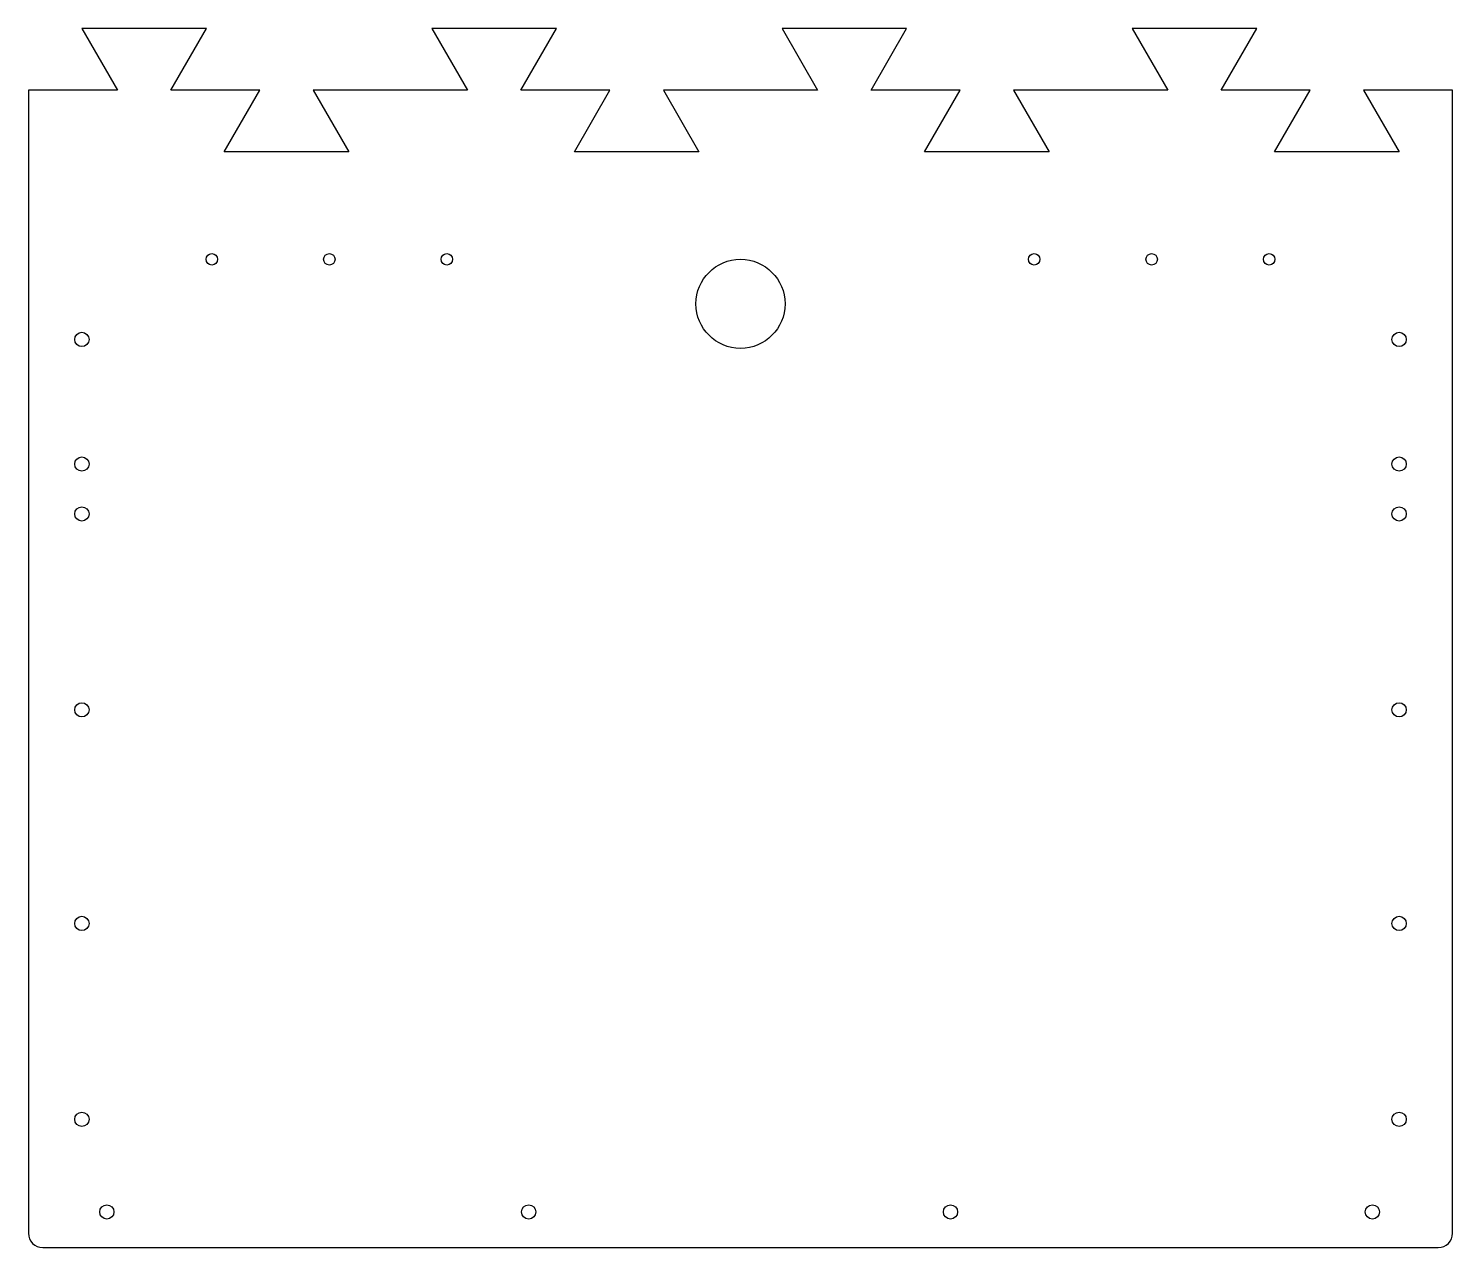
# Model space of a CAD drawing. Header units: millimetres. Extents: x -4 to 396, y 0 to 342.
import ezdxf

# ---------------------------------------------------------------- set-up
doc = ezdxf.new("R2010")
doc.units = ezdxf.units.MM

msp = doc.modelspace()

# ---------------------------------------------------------------- linework, layer by layer
msp.add_lwpolyline([(21, 325), (-4, 325), (-4, 4, 0.414214), (0, 0), (392, 0, 0.414214), (396, 4), (396, 325), (371, 325), (381, 307.68), (346, 307.68), (356, 325), (331, 325), (341, 342.32), (306, 342.32), (316, 325), (272.67, 325), (282.67, 307.68), (247.67, 307.68), (257.67, 325), (232.67, 325), (242.67, 342.32), (207.67, 342.32), (217.67, 325), (174.33, 325), (184.33, 307.68), (149.33, 307.68), (159.33, 325), (134.33, 325), (144.33, 342.32), (109.33, 342.32), (119.33, 325), (76, 325), (86, 307.68), (51, 307.68), (61, 325), (36, 325), (46, 342.32), (11, 342.32)], format="xyb", close=True)
for centre, radius in [((47.51, 277.5), 1.6), ((80.51, 277.5), 1.6), ((113.51, 277.5), 1.6), ((196, 265), 12.5), ((278.49, 277.5), 1.6), ((311.49, 277.5), 1.6), ((344.49, 277.5), 1.6), ((11, 255), 2), ((381, 255), 2), ((11, 220), 2), ((381, 220), 2), ((11, 206), 2), ((381, 206), 2), ((11, 151), 2), ((381, 151), 2), ((11, 91), 2), ((381, 91), 2), ((11, 36), 2), ((381, 36), 2), ((136.5, 10), 2), ((255, 10), 2), ((373.5, 10), 2), ((18, 10), 2)]:
    msp.add_circle(centre, radius)

doc.saveas('drawing.dxf')
